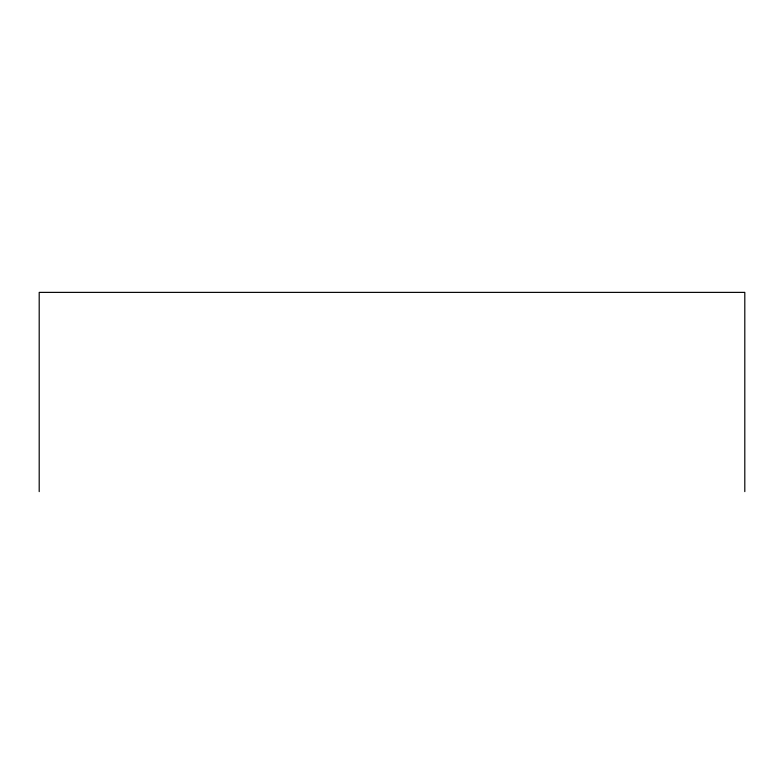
<?xml version="1.0" encoding="UTF-8"?>
<svg xmlns="http://www.w3.org/2000/svg" width="784" height="784" viewBox="0 0 784 784"><rect width="100%" height="100%" fill="white"/><g stroke="black" fill="none" stroke-linecap="round" stroke-linejoin="round"><path stroke-width="1.18" d="M744.8 491.617L744.8 292.383L39.2 292.383L39.2 491.617"/></g></svg>
